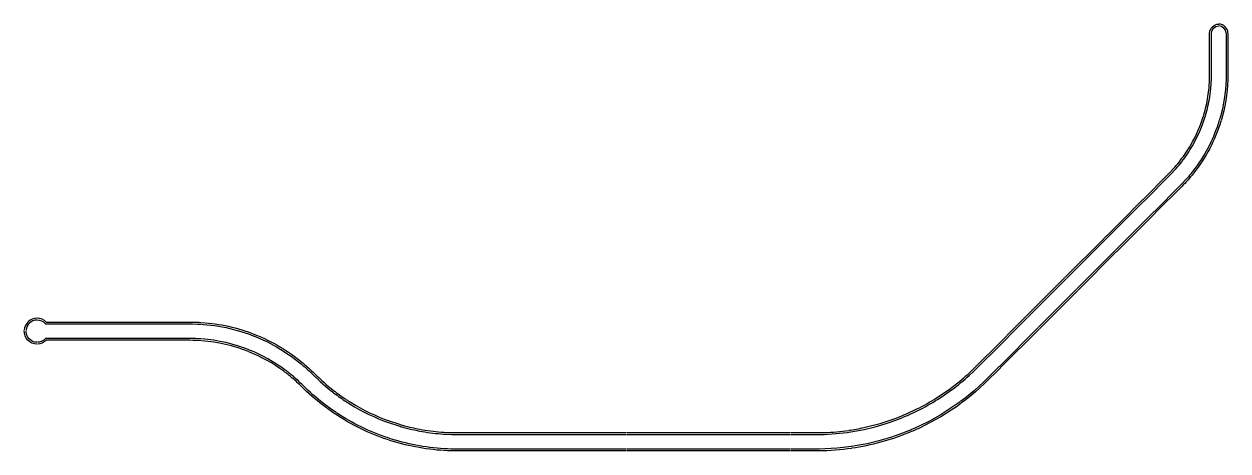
# Model space of a CAD drawing. Extents: x -0.3 to 32.6, y -3.3 to 8.4.
import ezdxf

# ---------------------------------------------------------------- set-up
doc = ezdxf.new("R2010")
doc.units = 0
doc.layers.get('0').update_dxf_attribs({"color": 1})

# ---------------------------------------------------------------- blocks, each defined once
blk = doc.blocks.new('加熱線-F-01')
at = {"color": 4}
for p, q in [((30.728, -11.979), (31.443, -11.265)), ((30.764, -12.014), (31.479, -11.3)), ((30.09, -12.617), (30.721, -11.986)), ((30.09, -12.687), (30.756, -12.022)), ((29.742, -12.965), (30.09, -12.617)), ((29.774, -13.004), (30.09, -12.687)), ((29.979, -13.365), (28.925, -14.418)), ((30.014, -13.4), (28.96, -14.454)), ((30.042, -13.302), (29.986, -13.358)), ((30.075, -13.339), (30.021, -13.393)), ((30.091, -13.253), (30.048, -13.295)), ((30.091, -13.324), (30.084, -13.33)), ((28.918, -14.425), (27.864, -15.479)), ((28.953, -14.461), (27.899, -15.514)), ((27.857, -15.486), (26.803, -16.539)), ((27.892, -15.521), (26.838, -16.575)), ((26.796, -16.546), (26.368, -16.974)), ((26.831, -16.582), (26.401, -17.012)), ((15.099, -18.352), (16.589, -18.353)), ((15.099, -18.402), (16.589, -18.403)), ((16.599, -18.353), (18.089, -18.353)), ((16.599, -18.403), (18.089, -18.403)), ((18.099, -18.353), (19.589, -18.353)), ((18.099, -18.403), (19.589, -18.403)), ((19.599, -18.353), (21.089, -18.353)), ((19.599, -18.403), (21.089, -18.403)), ((21.099, -18.353), (21.862, -18.353)), ((21.099, -18.403), (21.862, -18.403)), ((12.089, -18.852), (11.791, -18.852)), ((12.089, -18.802), (11.793, -18.802)), ((13.589, -18.803), (12.099, -18.802)), ((13.589, -18.853), (12.099, -18.852)), ((15.089, -18.803), (13.599, -18.803)), ((15.089, -18.853), (13.599, -18.853))]:
    blk.add_line(p, q, dxfattribs=at)
at = {"color": 4, "linetype": 'Continuous'}
for p, q in [((29.736, -12.971), (29.731, -12.975)), ((29.742, -12.965), (29.736, -12.971)), ((29.774, -13.004), (29.769, -13.009)), ((29.774, -13.004), (29.774, -13.004)), ((29.774, -13.004), (29.774, -13.004)), ((30.045, -13.299), (30.042, -13.302)), ((30.048, -13.295), (30.045, -13.299)), ((30.079, -13.335), (30.075, -13.339)), ((30.084, -13.33), (30.079, -13.335))]:
    blk.add_line(p, q, dxfattribs=at)
at = {"color": 4}
for points in [[(32.562, -7.418, -0.404677), (32.809, -7.173)], [(32.612, -7.418, -0.402706), (32.809, -7.223)], [(32.401, -9.653, 0.032767), (32.515, -9.157), (32.545, -8.918), (32.56, -8.678), (32.56, -8.375)], [(32.449, -9.67, 0.033), (32.564, -9.164), (32.595, -8.923), (32.61, -8.68), (32.61, -8.375)], [(33.011, -8.375), (33.01, -8.696), (32.993, -8.965), (32.959, -9.23), (32.909, -9.494), (32.878, -9.624, -0.010684), (32.826, -9.806, -0.010684)], [(33.061, -8.375), (33.06, -8.697, -0.066048), (32.873, -9.823, -0.066048)], [(31.766, -10.896, 0.032636), (32.047, -10.477, 0.057351), (32.399, -9.662)], [(31.802, -10.932, 0.033062), (32.09, -10.502, 0.057183), (32.446, -9.679)], [(32.823, -9.815, -0.041965), (32.546, -10.502), (32.417, -10.736), (32.347, -10.852, -0.025909), (32.087, -11.217, -0.025909)], [(32.871, -9.832, -0.093284), (32.123, -11.252)], [(31.443, -11.265), (31.609, -11.087, 0.015381), (31.76, -10.904, 0.015381)], [(31.479, -11.3), (31.646, -11.121, 0.015031), (31.796, -10.94, 0.015031)], [(32.081, -11.225, -0.012317), (31.945, -11.388), (31.763, -11.582), (31.047, -12.298)], [(32.116, -11.26, -0.027574), (31.798, -11.617), (31.082, -12.333)], [(3.462, -15.327), (4.712, -15.327, -0.012451), (4.952, -15.336)], [(4.962, -15.337, -0.077407), (6.411, -15.663)], [(4.962, -15.388), (5.001, -15.39, -0.044947), (5.836, -15.528), (5.972, -15.565), (6.24, -15.652), (6.374, -15.701), (6.395, -15.71)], [(0.452, -15.931, -0.420663), (0.103, -15.564)], [(0.452, -15.881, -0.422475), (0.153, -15.563)], [(1.952, -15.777), (0.686, -15.777, -0.212193), (0.462, -15.881)], [(4.952, -15.788, 0.017718), (4.642, -15.777)], [(6.263, -16.089, 0.076599), (4.962, -15.789)], [(6.404, -15.714), (6.635, -15.812), (6.761, -15.872), (7.011, -16.005), (7.133, -16.078), (7.369, -16.232, -0.021542), (7.695, -16.48)], [(6.421, -15.667, -0.078872), (7.723, -16.439)], [(1.952, -15.827), (0.708, -15.827), (0.706, -15.828, -0.194035), (0.462, -15.931)], [(4.952, -15.838, 0.017925), (4.642, -15.827), (3.462, -15.827)], [(6.246, -16.136, 0.076509), (4.962, -15.839)], [(7.444, -16.858, 0.017018), (7.213, -16.674, 0.063537), (6.255, -16.14, 0.063537)], [(7.472, -16.816, 0.01666), (7.243, -16.634, 0.06369), (6.272, -16.092, 0.06369)], [(7.73, -16.445, -0.022373), (8.049, -16.736, 0.031442), (8.573, -17.198, 0.018493), (8.911, -17.44)], [(25.487, -17.128, 0.024068), (25.945, -16.751), (26.059, -16.646), (26.477, -16.228)], [(25.515, -17.169, 0.024168), (25.979, -16.788), (26.093, -16.682), (26.513, -16.263)], [(7.703, -16.487, -0.022232), (8.015, -16.772), (8.205, -16.954), (8.428, -17.146), (8.542, -17.237, 0.018421), (8.882, -17.48)], [(8.619, -17.844), (8.518, -17.778), (8.268, -17.595, -0.031262), (7.699, -17.094, 0.019425), (7.452, -16.865, 0.019425)], [(8.648, -17.804), (8.548, -17.738), (8.299, -17.555, -0.031261), (7.734, -17.058, 0.019774), (7.479, -16.823, 0.019774)], [(24.14, -17.887), (24.265, -17.837), (24.546, -17.706, 0.025182), (25.084, -17.404), (25.214, -17.32), (25.468, -17.142, 0.00056), (25.479, -17.134)], [(8.919, -17.445, 0.006965), (9.051, -17.529, 0.052617), (10.097, -18.033), (10.375, -18.123), (10.418, -18.136)], [(24.158, -17.934), (24.285, -17.883), (24.567, -17.751, 0.025233), (25.111, -17.446), (25.242, -17.362), (25.497, -17.183, 0.000501), (25.507, -17.175)], [(8.89, -17.486, 0.007058), (9.025, -17.572, 0.052649), (10.081, -18.08), (10.36, -18.171), (10.4, -18.183)], [(25.758, -17.547), (25.626, -17.645), (25.487, -17.74), (25.204, -17.917), (24.913, -18.08), (24.615, -18.228, -0.012096), (24.318, -18.357, -0.012096)], [(10.238, -18.605, -0.066397), (8.783, -17.952), (8.627, -17.85)], [(10.256, -18.558, -0.066472), (8.811, -17.911), (8.656, -17.809)], [(22.678, -18.289, 0.016779), (23.089, -18.215, 0.037333), (23.978, -17.953), (24.131, -17.891)], [(10.41, -18.185), (10.501, -18.211, 0.026718), (11.075, -18.334, 0.025762), (11.659, -18.396), (11.806, -18.402), (12.089, -18.402)], [(10.428, -18.139), (10.515, -18.163, 0.026705), (11.083, -18.285, 0.025736), (11.661, -18.346), (11.807, -18.352), (12.089, -18.352)], [(21.862, -18.353), (22.016, -18.35, 0.026276), (22.668, -18.291, 0.026276)], [(24.308, -18.361, -0.059838), (22.765, -18.782)], [(11.791, -18.852, -0.065115), (10.247, -18.607)], [(11.793, -18.802, -0.064917), (10.265, -18.561)], [(22.755, -18.784, -0.033226), (21.867, -18.854), (21.099, -18.854)]]:
    blk.add_lwpolyline(points, format="xyb", dxfattribs=at)
for points in [[(32.56, -8.365), (32.562, -7.428)], [(32.61, -8.365), (32.612, -7.428)], [(33.012, -7.428), (33.011, -8.365)], [(33.062, -7.428), (33.061, -8.365)], [(31.04, -12.305), (30.091, -13.253)], [(31.075, -12.34), (30.091, -13.324)], [(28.606, -14.1), (29.66, -13.047)], [(28.642, -14.135), (29.696, -13.082)], [(29.667, -13.039), (29.731, -12.975)], [(29.703, -13.075), (29.769, -13.009)], [(27.545, -15.16), (28.599, -14.107)], [(27.581, -15.196), (28.635, -14.142)], [(0.686, -15.376), (1.952, -15.376)], [(0.708, -15.326), (1.952, -15.326)], [(1.962, -15.326), (3.452, -15.327)], [(1.962, -15.376), (3.452, -15.377)], [(3.462, -15.377), (4.71, -15.377), (4.851, -15.381), (4.952, -15.387)], [(26.485, -16.221), (27.538, -15.167)], [(26.52, -16.256), (27.574, -15.203)], [(3.452, -15.777), (1.962, -15.777)], [(4.642, -15.777), (3.462, -15.777)], [(3.452, -15.827), (1.962, -15.827)], [(26.368, -16.974), (26.122, -17.197), (25.864, -17.407), (25.738, -17.5)], [(26.401, -17.012), (26.153, -17.235), (25.894, -17.447), (25.766, -17.541)], [(25.73, -17.506), (25.598, -17.603), (25.46, -17.697), (25.18, -17.873), (24.891, -18.035), (24.594, -18.182), (24.442, -18.251), (24.299, -18.309)], [(22.686, -18.338), (22.947, -18.295), (23.1, -18.264), (23.403, -18.191), (23.702, -18.103), (23.996, -18), (24.149, -17.938)], [(12.099, -18.352), (13.589, -18.352)], [(12.099, -18.402), (13.589, -18.402)], [(13.599, -18.352), (15.089, -18.352)], [(13.599, -18.402), (15.089, -18.402)], [(21.862, -18.403), (22.019, -18.4), (22.33, -18.38), (22.639, -18.345), (22.676, -18.339)], [(24.29, -18.313), (24.135, -18.376), (23.822, -18.485), (23.503, -18.579), (23.182, -18.656), (22.855, -18.718), (22.756, -18.731)], [(22.746, -18.733), (22.527, -18.763), (22.362, -18.779), (22.031, -18.8), (21.867, -18.804), (21.099, -18.804)], [(16.589, -18.803), (15.099, -18.803)], [(16.589, -18.853), (15.099, -18.853)], [(18.089, -18.803), (16.599, -18.803)], [(18.089, -18.853), (16.599, -18.853)], [(19.589, -18.803), (18.099, -18.803)], [(19.589, -18.853), (18.099, -18.853)], [(21.089, -18.804), (19.599, -18.803)], [(21.089, -18.854), (19.599, -18.853)]]:
    blk.add_lwpolyline(points, dxfattribs=at)
for centre, radius, start, end in [((32.812, -7.423), 0.25, 1.1448, 89.708), ((32.812, -7.423), 0.2, 1.4308, 89.6418), ((0.457, -15.576), 0.354, 90.8084, 176.1251), ((0.457, -15.576), 0.304, 90.9412, 175.6846), ((0.457, -15.576), 0.354, 44.9208, 89.1916), ((0.457, -15.576), 0.304, 41.139, 89.0588)]:
    blk.add_arc(centre, radius, start, end, dxfattribs=at)

msp = doc.modelspace()

# ---------------------------------------------------------------- block references
at = {"color": 2, "linetype": 'Continuous'}
msp.add_blockref('加熱線-F-01', (-0.445, 15.573), dxfattribs=at)

doc.saveas('drawing.dxf')
